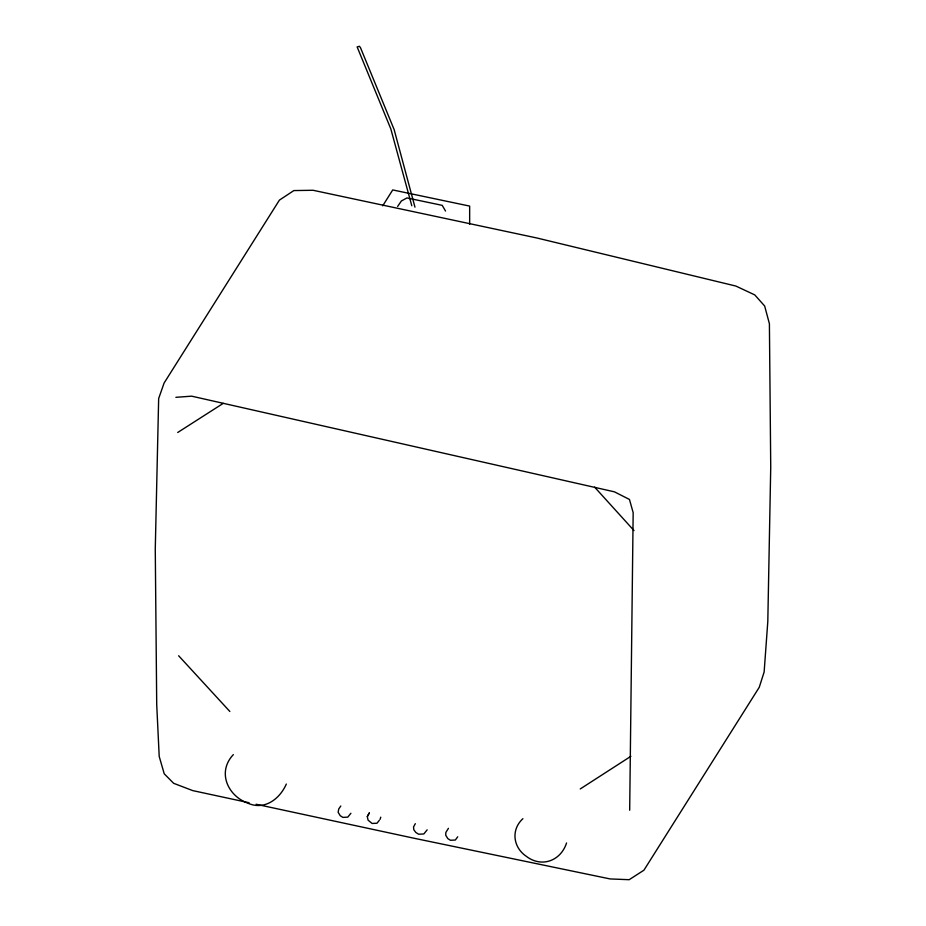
<?xml version="1.0" encoding="UTF-8"?>
<svg xmlns="http://www.w3.org/2000/svg" width="926" height="926" viewBox="0 0 926 926"><rect width="100%" height="100%" fill="white"/><g stroke="black" fill="none" stroke-linecap="round" stroke-linejoin="round"><path stroke-width="1.39" d="M629.68 810.238L633.164 512.657L629.46 499.45L614.424 491.833L191.67 396.166L175.882 397.323M380.111 819.348L380.748 817.16M367.309 816.582L369.266 812.993L367.309 816.582L368.097 820.17L372.078 823.457L376.986 823.226L379.336 820.32M415.323 823.677L413.552 826.918L413.772 829.661L415.809 832.439L418.621 834.222L423.83 833.967L427.152 829.846M233.34 754.621C216.904 772.006 227.622 795.932 248.11 803.293C264.651 810.563 279.837 798.907 286.331 784.044M566.55 842.973C560.843 860.844 541.629 868.056 526.385 856.365C513.131 847.51 510.712 829.789 522.912 818.677M448.439 828.307L445.869 832.439L445.707 835.171L447.79 838.586L450.43 840.264L455.337 840.032L457.71 836.815M382.704 205.838L392.728 189.934L469.656 206.093L469.656 224.266M397.624 206.44L401.375 200.977L406.942 197.944L442.223 205.352L445.533 211.059M340.803 806.014L338.754 808.965L338.14 812.276L340.224 815.702L342.875 817.38L347.771 817.149L350.908 813.271M580.243 788.952L630.907 756.287M177.711 432.488L223.27 403.342M249.082 802.738L192.712 790.596L173.637 783.303L164.226 773.8L159.203 756.449L156.714 704.501L155.267 549.141L158.659 398.527L164.11 383.017L279.409 200.12L293.855 190.571L313.104 190.281L536.848 237.982L735.881 286.053L754.794 294.931L764.656 306.008L769.402 323.718L770.733 467.098L767.804 621.52L764.135 672.01L759.251 687.289L643.94 870.185L629.171 879.7L610.141 878.936L413.957 838.227L256.132 804.254M178.637 655.758L229.845 711.469M594.619 487.122L634.009 530.586M411.792 205.757L390.818 128.899L357.135 46.913L359.392 46.3L360.457 47.608L394.14 129.594L414.964 207.158"/></g></svg>
